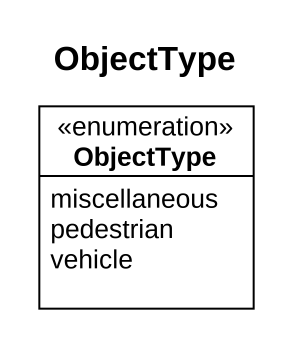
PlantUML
@startuml
title ObjectType
hide circle
hide empty members
enum ObjectType {
  miscellaneous
  pedestrian
  vehicle
}
@enduml
